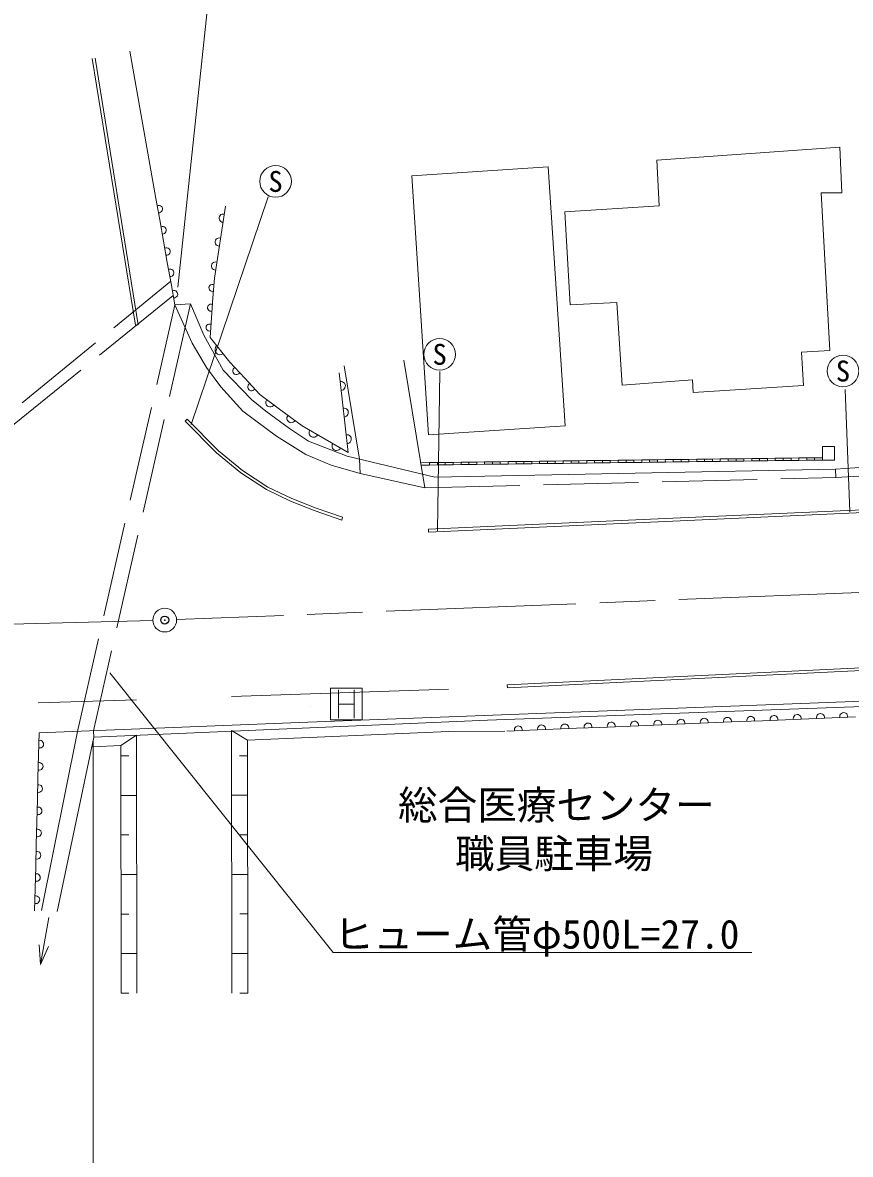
# Model space of a CAD drawing. Units: millimetres at full size, sheet at 1:1000; details may follow other scales. Extents: x 40000 to 680000, y 20000 to 380000.
# Drawn here: x 384489 to 436781, y 242972 to 314507 of the extents above; entities that cross this region are included whole.
import ezdxf
from ezdxf.enums import TextEntityAlignment as Align

# ---------------------------------------------------------------- set-up
doc = ezdxf.new("R2010")
doc.units = ezdxf.units.MM
doc.header["$LTSCALE"] = 1000
doc.header["$PDMODE"] = 32
doc.header["$PDSIZE"] = 500
doc.linetypes.add('CHAIN', pattern=[18.5, 12, -1.5, 3.5, -1.5])
doc.linetypes.add('DASHED', pattern=[7.5, 6, -1.5])
for name, color, linetype, lineweight in [('M-BGD', 7, 'Continuous', 13), ('M-BGD-EXST', 7, 'Continuous', 13), ('M-BMK', 2, 'CHAIN', 13), ('M-BMK-SRVR', 3, 'Continuous', 13), ('M-STR-HTXT', 7, 'Continuous', 13)]:
    doc.layers.add(name, color=color, linetype=linetype, lineweight=lineweight)
doc.layers.add('M-BMK-HTXT', color=7, linetype='Continuous')
doc.layers.add('M-OTRS', color=6, linetype='Continuous')
doc.styles.add('ＭＳ ゴシック', font='')
doc.styles.get('ＭＳ ゴシック').set_extended_font_data('MS Gothic')

msp = doc.modelspace()

# ---------------------------------------------------------------- linework, layer by layer
at = {"layer": 'M-BGD'}
for p, q in [((392907, 303386), (391268, 312694)), ((388891, 312238), (391619, 295386)), ((389069, 312267), (391797, 295415)), ((417694, 305390), (409073, 304827)), ((409073, 304827), (410140, 288462)), ((418762, 289024), (417694, 305390)), ((392907, 303386), (393147, 302042)), ((397076, 301389), (397314, 302903)), ((393147, 302042), (393387, 300698)), ((396839, 299874), (397076, 301389)), ((393387, 300698), (393627, 299354)), ((396602, 298360), (396839, 299874)), ((393627, 299354), (393867, 298010)), ((396511, 297107), (396602, 298360)), ((393867, 298010), (394107, 296666)), ((396420, 295855), (396511, 297107)), ((395099, 296735), (394107, 296666)), ((396328, 294602), (396420, 295855)), ((391619, 295386), (391797, 295415)), ((397569, 293051), (396328, 294602)), ((398518, 292029), (397569, 293051)), ((409899, 285102), (408563, 293163)), ((399466, 291008), (398518, 292029)), ((404483, 292376), (404672, 290698)), ((400807, 290013), (399466, 291008)), ((404672, 290698), (404861, 289019)), ((402148, 289019), (400807, 290013)), ((394885, 289446), (394757, 289320)), ((403599, 288180), (402148, 289019)), ((404861, 289019), (405049, 287341)), ((410140, 288462), (418762, 289024)), ((405049, 287341), (403599, 288180)), ((435770, 287708), (435020, 287708)), ((435020, 287708), (435020, 286858)), ((435770, 286858), (435770, 287708)), ((423104, 286858), (422608, 286851)), ((423601, 286864), (423104, 286858)), ((423104, 286858), (423106, 286708)), ((424097, 286870), (423601, 286864)), ((423601, 286864), (423603, 286714)), ((424593, 286876), (424097, 286870)), ((424097, 286870), (424099, 286720)), ((425090, 286883), (424593, 286876)), ((424593, 286876), (424595, 286726)), ((425586, 286889), (425090, 286883)), ((425090, 286883), (425092, 286733)), ((426083, 286895), (425586, 286889)), ((425586, 286889), (425588, 286739)), ((426579, 286901), (426083, 286895)), ((426083, 286895), (426085, 286745)), ((427075, 286908), (426579, 286901)), ((426579, 286901), (426581, 286751)), ((427572, 286914), (427075, 286908)), ((427075, 286908), (427077, 286758)), ((428068, 286920), (427572, 286914)), ((427572, 286914), (427574, 286764)), ((428565, 286926), (428068, 286920)), ((428068, 286920), (428070, 286770)), ((429061, 286933), (428565, 286926)), ((428565, 286926), (428566, 286776)), ((429557, 286939), (429061, 286933)), ((429061, 286933), (429063, 286783)), ((430054, 286945), (429557, 286939)), ((429557, 286939), (429559, 286789)), ((430550, 286951), (430054, 286945)), ((430054, 286945), (430056, 286795)), ((431047, 286958), (430550, 286951)), ((430550, 286951), (430552, 286801)), ((431543, 286964), (431047, 286958)), ((431047, 286958), (431048, 286808)), ((432039, 286970), (431543, 286964)), ((431543, 286964), (431545, 286814)), ((432536, 286976), (432039, 286970)), ((432039, 286970), (432041, 286820)), ((433032, 286983), (432536, 286976)), ((432536, 286976), (432538, 286826)), ((433529, 286989), (433032, 286983)), ((433032, 286983), (433034, 286833)), ((434025, 286995), (433529, 286989)), ((433529, 286989), (433530, 286839)), ((434521, 287002), (434025, 286995)), ((434025, 286995), (434027, 286845)), ((434521, 287002), (435020, 287008)), ((434521, 287002), (434523, 286852)), ((435020, 286858), (434523, 286852)), ((435018, 287008), (435020, 286858)), ((435020, 286858), (435770, 286858)), ((410198, 286695), (409636, 286688)), ((410200, 286545), (409661, 286538)), ((410694, 286701), (410198, 286695)), ((410198, 286695), (410200, 286545)), ((410696, 286551), (410200, 286545)), ((411191, 286708), (410694, 286701)), ((410694, 286701), (410696, 286551)), ((411193, 286558), (410696, 286551)), ((411687, 286714), (411191, 286708)), ((411191, 286708), (411193, 286558)), ((411689, 286564), (411193, 286558)), ((412184, 286720), (411687, 286714)), ((411687, 286714), (411689, 286564)), ((412185, 286570), (411689, 286564)), ((412680, 286726), (412184, 286720)), ((412184, 286720), (412185, 286570)), ((412682, 286576), (412185, 286570)), ((413176, 286733), (412680, 286726)), ((412680, 286726), (412682, 286576)), ((413178, 286583), (412682, 286576)), ((413673, 286739), (413176, 286733)), ((413176, 286733), (413178, 286583)), ((413675, 286589), (413178, 286583)), ((414169, 286745), (413673, 286739)), ((413673, 286739), (413675, 286589)), ((414171, 286595), (413675, 286589)), ((414666, 286751), (414169, 286745)), ((414169, 286745), (414171, 286595)), ((414667, 286601), (414171, 286595)), ((415162, 286758), (414666, 286751)), ((414666, 286751), (414667, 286601)), ((415164, 286608), (414667, 286601)), ((415658, 286764), (415162, 286758)), ((415162, 286758), (415164, 286608)), ((415660, 286614), (415164, 286608)), ((416155, 286770), (415658, 286764)), ((415658, 286764), (415660, 286614)), ((416157, 286620), (415660, 286614)), ((416651, 286776), (416155, 286770)), ((416155, 286770), (416157, 286620)), ((416653, 286626), (416157, 286620)), ((417148, 286783), (416651, 286776)), ((416651, 286776), (416653, 286626)), ((417149, 286633), (416653, 286626)), ((417644, 286789), (417148, 286783)), ((417148, 286783), (417149, 286633)), ((417646, 286639), (417149, 286633)), ((418140, 286795), (417644, 286789)), ((417644, 286789), (417646, 286639)), ((418142, 286645), (417646, 286639)), ((418637, 286801), (418140, 286795)), ((418140, 286795), (418142, 286645)), ((418639, 286651), (418142, 286645)), ((419133, 286808), (418637, 286801)), ((418637, 286801), (418639, 286651)), ((419135, 286658), (418639, 286651)), ((419630, 286814), (419133, 286808)), ((419133, 286808), (419135, 286658)), ((419631, 286664), (419135, 286658)), ((420126, 286820), (419630, 286814)), ((419630, 286814), (419631, 286664)), ((420128, 286670), (419631, 286664)), ((420622, 286826), (420126, 286820)), ((420126, 286820), (420128, 286670)), ((420624, 286676), (420128, 286670)), ((421119, 286833), (420622, 286826)), ((420622, 286826), (420624, 286676)), ((421121, 286683), (420624, 286676)), ((421615, 286839), (421119, 286833)), ((421119, 286833), (421121, 286683)), ((421617, 286689), (421121, 286683)), ((422111, 286845), (421615, 286839)), ((421615, 286839), (421617, 286689)), ((422113, 286695), (421617, 286689)), ((422608, 286851), (422111, 286845)), ((422111, 286845), (422113, 286695)), ((422610, 286701), (422113, 286695)), ((422608, 286851), (422610, 286701)), ((423106, 286708), (422610, 286701)), ((423603, 286714), (423106, 286708)), ((424099, 286720), (423603, 286714)), ((424595, 286726), (424099, 286720)), ((425092, 286733), (424595, 286726)), ((425588, 286739), (425092, 286733)), ((426085, 286745), (425588, 286739)), ((426581, 286751), (426085, 286745)), ((427077, 286758), (426581, 286751)), ((427574, 286764), (427077, 286758)), ((428070, 286770), (427574, 286764)), ((428566, 286776), (428070, 286770)), ((429063, 286783), (428566, 286776)), ((429559, 286789), (429063, 286783)), ((430056, 286795), (429559, 286789)), ((430552, 286801), (430056, 286795)), ((431048, 286808), (430552, 286801)), ((431545, 286814), (431048, 286808)), ((432041, 286820), (431545, 286814)), ((432538, 286826), (432041, 286820)), ((433034, 286833), (432538, 286826)), ((433530, 286839), (433034, 286833)), ((434027, 286845), (433530, 286839)), ((434523, 286852), (434027, 286845)), ((437685, 286403), (435838, 286288)), ((435838, 286288), (435872, 285750)), ((435872, 285750), (437718, 285864)), ((404704, 283238), (404645, 283068)), ((410123, 282483), (410132, 282303)), ((415108, 272646), (438473, 273775)), ((415116, 272466), (438481, 273595)), ((415108, 272646), (415116, 272466)), ((397689, 271911), (411402, 272369)), ((385468, 271504), (391689, 271711)), ((431224, 270384), (432692, 270444)), ((432692, 270444), (434161, 270505)), ((434161, 270505), (435629, 270565)), ((435629, 270565), (437097, 270625)), ((385680, 258386), (387948, 269704)), ((388995, 269338), (388961, 269745)), ((397691, 269758), (398692, 269162)), ((397691, 269758), (397707, 253169)), ((398692, 269162), (411387, 269706)), ((411387, 269706), (414946, 269731)), ((415072, 269723), (416540, 269783)), ((416540, 269783), (418008, 269843)), ((418008, 269843), (419477, 269903)), ((419477, 269903), (420945, 269963)), ((420945, 269963), (422414, 270024)), ((422414, 270024), (423882, 270084)), ((423882, 270084), (425350, 270144)), ((425350, 270144), (426819, 270204)), ((426819, 270204), (428287, 270264)), ((428287, 270264), (429755, 270324)), ((429755, 270324), (431224, 270384)), ((385528, 269607), (385493, 268202)), ((391692, 269474), (390692, 268819)), ((391692, 269474), (391707, 253163)), ((398692, 269162), (398707, 253170)), ((388892, 268742), (390692, 268819)), ((390692, 268819), (390707, 253162)), ((385493, 268202), (385458, 266797)), ((390693, 268162), (391193, 268162)), ((398193, 268169), (398693, 268170)), ((385458, 266797), (385423, 265391)), ((390695, 265662), (391695, 265663)), ((397695, 265669), (398695, 265670)), ((385423, 265391), (385388, 263986)), ((385388, 263986), (385353, 262581)), ((385353, 262581), (385318, 261176)), ((390698, 263162), (391198, 263162)), ((398198, 263169), (398698, 263170)), ((385318, 261176), (385283, 259771)), ((390700, 260662), (391700, 260663)), ((397700, 260669), (398700, 260670)), ((385283, 259771), (385248, 258366)), ((385620, 254983), (386150, 257935)), ((390703, 258162), (391203, 258162)), ((398203, 258169), (398703, 258170)), ((385620, 254983), (385537, 256217)), ((385620, 254983), (386127, 256111)), ((390705, 255662), (391705, 255663)), ((397705, 255669), (398705, 255670)), ((390707, 253162), (391207, 253162)), ((398207, 253169), (398707, 253170))]:
    msp.add_line(p, q, dxfattribs=at)
at = {"layer": 'M-BGD', "linetype": 'DASHED'}
for p, q in [((378648, 285720), (393841, 298160)), ((394000, 297268), (379247, 285301)), ((387948, 269704), (394107, 296666)), ((395099, 296735), (388961, 269745)), ((409899, 285102), (435872, 285750))]:
    msp.add_line(p, q, dxfattribs=at)
at = {"layer": 'M-BGD'}
msp.add_lwpolyline([(436117, 306628), (424558, 305817), (424702, 302926), (418740, 302540), (419080, 296666), (422022, 296819), (422362, 291595), (426806, 291922), (426854, 291136), (433826, 291566), (433697, 293675), (435492, 293777), (434929, 303746), (436244, 303746)], close=True, dxfattribs=at)
at = {"layer": 'M-BGD', "linetype": 'DASHED'}
msp.add_lwpolyline([(394107, 296666), (395200, 294243), (396111, 292711), (397008, 291497), (398401, 289938), (400526, 288365), (402389, 287206), (403976, 286530), (405811, 286006), (409899, 285102)], dxfattribs=at)
at = {"layer": 'M-BGD'}
for points in [[(435838, 286288), (410529, 285785), (404983, 287109), (402554, 288061), (401340, 288862), (399850, 289938), (398953, 290683), (397160, 292532), (395946, 294753), (395099, 296735)], [(405822, 286003), (405760, 286924), (404807, 292821)], [(394757, 289320), (396730, 287316), (398263, 286054), (399896, 284992), (401419, 284260), (402972, 283639), (404645, 283068)], [(394885, 289446), (396852, 287449), (398370, 286199), (399985, 285149), (401492, 284425), (403035, 283808), (404704, 283238)], [(410123, 282483), (425566, 283182), (437594, 283712)], [(410132, 282303), (425574, 283002), (437602, 283533)], [(385528, 269607), (401954, 270269), (439788, 271703), (441393, 265897)], [(439881, 271366), (413854, 270417), (388995, 269338), (386669, 258328)]]:
    msp.add_lwpolyline(points, dxfattribs=at)
for centre, radius, start, end in [((393090, 302725), 236, 264.48493, 115.77654), ((397154, 302152), 259, 71.92837, 270.2698), ((393330, 301381), 236, 264.48548, 115.77847), ((396917, 300638), 259, 71.92791, 270.26839), ((393570, 300037), 236, 264.4858, 115.77815), ((396680, 299124), 259, 71.92791, 270.26839), ((393810, 298693), 236, 264.4858, 115.77815), ((394050, 297349), 236, 264.48761, 115.77634), ((396480, 297739), 223, 65.65253, 286.02004), ((396388, 296487), 223, 65.65253, 286.02004), ((396297, 295234), 223, 65.65109, 286.02129), ((396974, 293847), 333, 134.28372, 303.03644), ((397999, 292499), 240, 118.39984, 327.35719), ((398948, 291478), 240, 118.39849, 327.35854), ((404596, 291539), 282, 272.76392, 100.05289), ((400124, 290494), 279, 139.12904, 327.75803), ((404784, 289860), 282, 272.76582, 100.051), ((401465, 289499), 279, 139.13073, 327.75469), ((402863, 288582), 280, 145.85069, 334.04121), ((404973, 288182), 282, 272.76582, 100.051), ((404314, 287743), 280, 145.85069, 334.04121), ((424614, 270164), 250, 350.80421, 193.8849), ((426082, 270224), 250, 350.80421, 193.8849), ((427551, 270284), 250, 350.80421, 193.8849), ((429019, 270344), 250, 350.80421, 193.8849), ((430488, 270404), 250, 350.80421, 193.8849), ((431956, 270464), 250, 350.80608, 193.88303), ((433424, 270524), 250, 350.80393, 193.88284), ((434893, 270585), 250, 350.80413, 193.88498), ((436361, 270645), 250, 350.80413, 193.88498), ((415804, 269803), 250, 350.80421, 193.8849), ((417272, 269863), 250, 350.80421, 193.8849), ((418741, 269923), 250, 350.80421, 193.8849), ((420209, 269983), 250, 350.80413, 193.88498), ((421677, 270043), 250, 350.80413, 193.88498), ((423146, 270104), 250, 350.80421, 193.8849), ((385569, 268903), 242, 254.54392, 102.60155), ((385534, 267498), 242, 254.54392, 102.60155), ((385499, 266093), 242, 254.54392, 102.60155), ((385464, 264687), 242, 254.5418, 102.60122), ((385429, 263282), 242, 254.54392, 102.60155), ((385394, 261877), 242, 254.54387, 102.60159), ((385359, 260472), 242, 254.54387, 102.60159), ((385324, 259067), 242, 254.54175, 102.60127)]:
    msp.add_arc(centre, radius, start, end, dxfattribs=at)
at = {"layer": 'M-BGD-EXST'}
for p, q in [((400010, 303493), (395132, 289099)), ((410844, 292457), (410692, 282391)), ((436450, 291324), (436739, 283593)), ((403938, 272438), (403938, 270438)), ((405938, 272438), (403938, 272438)), ((404438, 272338), (404438, 270538)), ((405438, 270538), (405438, 272338)), ((405938, 270438), (405938, 272438)), ((402699, 271297), (402699, 271295)), ((402701, 271297), (402699, 271297)), ((402699, 271295), (402701, 271295)), ((402700, 271297), (402700, 271296)), ((402700, 271296), (402701, 271296)), ((402701, 271295), (402701, 271297)), ((402701, 271296), (402701, 271297)), ((404438, 271438), (405438, 271438)), ((403938, 270438), (405938, 270438))]:
    msp.add_line(p, q, dxfattribs=at)
for centre in [(400466, 304469), (410835, 293539), (436315, 292487)]:
    msp.add_circle(centre, 1000, dxfattribs=at)
at = {"layer": 'M-BMK'}
for p, q in [((493386, 280733), (394214, 276772)), ((392715, 276722), (358361, 275802))]:
    msp.add_line(p, q, dxfattribs=at)
at = {"layer": 'M-BMK-SRVR'}
msp.add_circle((393465, 276742), 750, dxfattribs=at)
at = {"layer": 'M-OTRS'}
msp.add_point((393465, 276742), dxfattribs=at)
at = {"layer": 'M-STR-HTXT'}
for p, q in [((399019, 342432), (394301, 297790)), ((388951, 269175), (388951, 230701))]:
    msp.add_line(p, q, dxfattribs=at)
msp.add_lwpolyline([(430562, 255729), (404108, 255729), (389993, 273401)], dxfattribs=at)

# ---------------------------------------------------------------- texts
at = {"layer": 'M-BGD-EXST', "style": 'ＭＳ ゴシック'}
for p in [(400466, 304469), (410835, 293539), (436315, 292487)]:
    msp.add_text('S', height=1320, dxfattribs=at).set_placement(p, align=Align.MIDDLE_CENTER)
at = {"layer": 'M-BMK-HTXT', "style": 'ＭＳ ゴシック'}
for s, p in [('総合医療センター', (408205, 265972)), ('職員駐車場', (411807, 262899))]:
    msp.add_text(s, height=1833, dxfattribs=at).set_placement(p, align=Align.TOP_LEFT)
at = {"layer": 'M-STR-HTXT', "style": 'ＭＳ ゴシック'}
msp.add_text('ヒューム管φ500L=27.0', height=1833, dxfattribs=at).set_placement((416962, 256893), align=Align.MIDDLE_CENTER)

doc.saveas('drawing.dxf')
